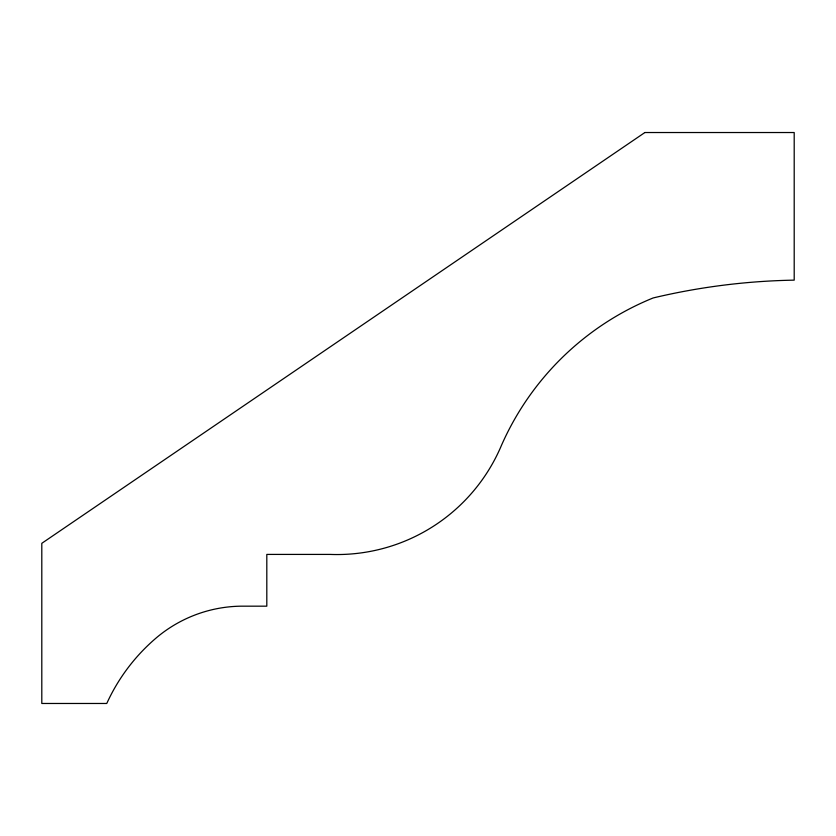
<?xml version="1.0" encoding="UTF-8"?>
<svg xmlns="http://www.w3.org/2000/svg" width="836" height="836" viewBox="0 0 836 836"><rect width="100%" height="100%" fill="white"/><g stroke="black" fill="none" stroke-linecap="round" stroke-linejoin="round"><path stroke-width="1.25" d="M644.88 132.527L41.8 543.316L41.8 703.473L106.768 703.473A188.884 188.884 0 0 1 157.471 636.875A133.969 133.969 0 0 1 240.956 606.173L266.809 606.173L266.809 554.414L330.189 554.414A178.507 178.507 0 0 0 501.495 445.285A281.492 281.492 0 0 1 653.167 297.95A657.399 657.399 0 0 1 794.2 280.144L794.2 132.527L644.88 132.527"/></g></svg>
